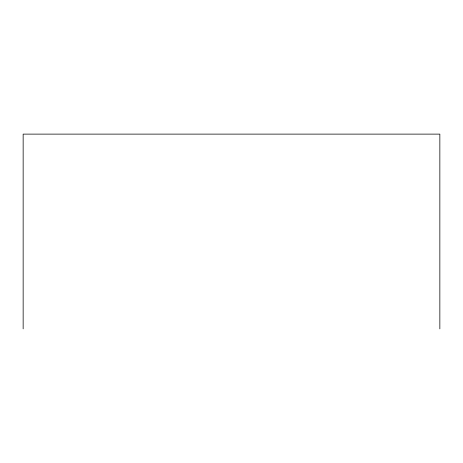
<?xml version="1.0" encoding="UTF-8"?>
<svg xmlns="http://www.w3.org/2000/svg" width="463" height="463" viewBox="0 0 463 463"><rect width="100%" height="100%" fill="white"/><g stroke="black" fill="none" stroke-linecap="round" stroke-linejoin="round"><path stroke-width="0.69" d="M439.85 328.88L439.85 134.12L23.15 134.12L23.15 328.88"/></g></svg>
